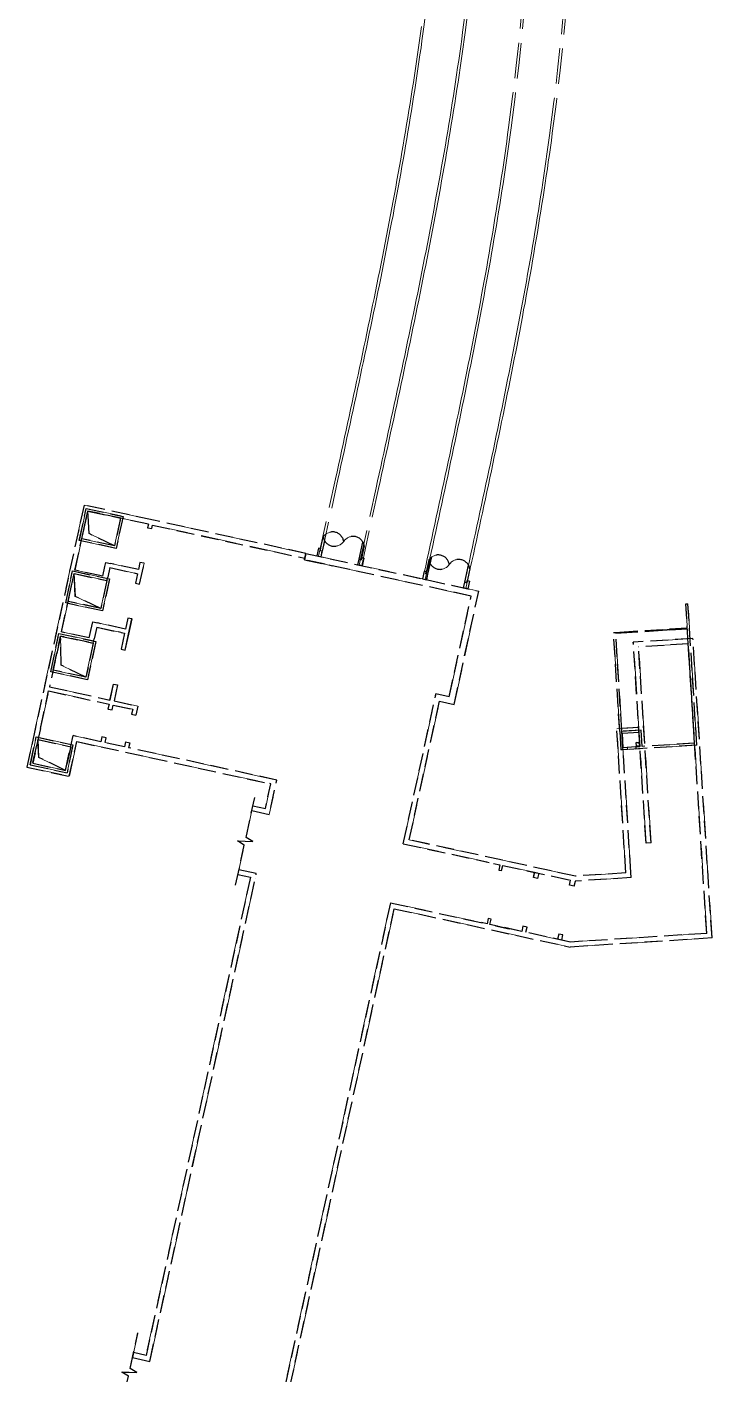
# Model space of a CAD drawing. Extents: x 0 to 531375, y 0 to 4335249.
# Drawn here: x 498344.4 to 498440.7, y 4330621.9 to 4330811.3 of the extents above; entities that cross this region are included whole.
import ezdxf

# ---------------------------------------------------------------- set-up
doc = ezdxf.new("R2010")
doc.units = 0
doc.linetypes.add('DASH', pattern=[0.35, 0.25, -0.1])
doc.layers.get('0').update_dxf_attribs({"lineweight": 15})
doc.layers.add('地铁', color=4, linetype='Continuous', lineweight=15)

# ---------------------------------------------------------------- blocks, each defined once
blk = doc.blocks.new('总图提取 2015 11 6')
at = {"layer": '地铁', "linetype": 'DASH', "lineweight": -3, "ltscale": 10}
for p, q in [((107393.23, 298323.79, 0), (107394.09, 298327.69, 0)), ((107393.35, 298324.27, 0), (107394.09, 298327.69, 0)), ((107394.09, 298327.69, 0), (107398.68, 298326.7, 0)), ((107394.26, 298324.52, 0), (107394.09, 298327.69, 0)), ((107398.68, 298326.7, 0), (107397.83, 298322.79, 0)), ((107397.83, 298322.79, 0), (107393.24, 298323.79, 0)), ((107393.35, 298324.27, 0), (107393.35, 298324.27, 0)), ((107397.83, 298322.79, 0), (107394.26, 298324.52, 0)), ((107424.53, 298320.85, 0), (107424.72, 298321.73, 0)), ((107447.98, 298315.73, 0), (107424.53, 298320.85, 0)), ((107424.72, 298321.73, 0), (107449.05, 298316.42, 0)), ((107391.31, 298314.99, 0), (107392.17, 298318.9, 0)), ((107392.17, 298318.9, 0), (107396.76, 298317.9, 0)), ((107392.32, 298315.68, 0), (107392.17, 298318.9, 0)), ((107396.76, 298317.91, 0), (107395.92, 298314, 0)), ((107395.92, 298314, 0), (107392.32, 298315.68, 0)), ((107444.89, 298301.56, 0), (107447.98, 298315.73, 0)), ((107445.57, 298300.49, 0), (107449.05, 298316.42, 0)), ((107395.92, 298314, 0), (107391.32, 298314.99, 0)), ((107478.16, 298314.62, 0), (107478.46, 298314.64, 0)), ((107479.4, 298295.06, 0), (107478.16, 298314.62, 0)), ((107479.72, 298294.77, 0), (107478.46, 298314.64, 0)), ((107389.2, 298305.32, 0), (107390.25, 298310.11, 0)), ((107390.25, 298310.11, 0), (107394.84, 298309.12, 0)), ((107390.33, 298306.04, 0), (107390.25, 298310.11, 0)), ((107478.37, 298311.22, 0), (107468.29, 298310.58, 0)), ((107478.37, 298311.16, 0), (107468.3, 298310.52, 0)), ((107478.38, 298311.1, 0), (107468.3, 298310.46, 0)), ((107479.17, 298309.77, 0), (107470.78, 298309.24, 0)), ((107481.85, 298267.66, 0), (107479.16, 298309.77, 0)), ((107394.84, 298309.12, 0), (107393.81, 298304.33, 0)), ((107472.57, 298280.99, 0), (107470.78, 298309.24, 0)), ((107478.51, 298309.03, 0), (107471.52, 298308.58, 0)), ((107473.27, 298281.04, 0), (107471.52, 298308.58, 0)), ((107481.1, 298268.31, 0), (107478.5, 298309.13, 0)), ((107479.4, 298295.05, 0), (107478.5, 298309.13, 0)), ((107393.81, 298304.33, 0), (107390.33, 298306.04, 0)), ((107393.81, 298304.33, 0), (107389.2, 298305.32, 0)), ((107438.44, 298280.92, 0), (107443.03, 298301.97, 0)), ((107444.89, 298301.56, 0), (107443.03, 298301.97, 0)), ((107439.27, 298281.45, 0), (107443.52, 298300.94, 0)), ((107443.52, 298300.94, 0), (107445.57, 298300.49, 0)), ((107469.73, 298276.81, 0), (107468.45, 298297.07, 0)), ((107470.43, 298276.85, 0), (107469.15, 298297.11, 0)), ((107469.32, 298294.42, 0), (107469.19, 298296.41, 0)), ((107471.68, 298295.06, 0), (107471.59, 298296.56, 0)), ((107471.68, 298295.06, 0), (107471.59, 298296.56, 0)), ((107472.01, 298294.59, 0), (107471.87, 298296.88, 0)), ((107386.37, 298292.33, 0), (107387.07, 298295.55, 0)), ((107387.07, 298295.55, 0), (107391.67, 298294.56, 0)), ((107387.21, 298293.02, 0), (107387.07, 298295.55, 0)), ((107391.67, 298294.56, 0), (107390.94, 298291.23, 0)), ((107479.72, 298294.77, 0), (107469.03, 298294.1, 0)), ((107471.71, 298294.57, 0), (107469.32, 298294.42, 0)), ((107471.71, 298294.67, 0), (107471.11, 298294.63, 0)), ((107471.11, 298294.53, 0), (107471.71, 298294.57, 0)), ((107471.57, 298295.07, 0), (107471.18, 298295.13, 0)), ((107471.57, 298295.07, 0), (107471.71, 298294.67, 0)), ((107471.71, 298294.57, 0), (107471.68, 298295.06, 0)), ((107471.71, 298294.57, 0), (107471.68, 298295.06, 0)), ((107479.4, 298295.06, 0), (107472.01, 298294.59, 0)), ((107390.94, 298291.23, 0), (107387.21, 298293.02, 0)), ((107386.35, 298292.23, 0), (107390.94, 298291.23, 0)), ((107419.8, 298289.33, 0), (107419.67, 298289.36, 0)), ((107462.63, 298276.36, 0), (107439.27, 298281.45)), ((107473.27, 298281.04, 0), (107472.57, 298280.99, 0)), ((107438.44, 298280.92, 0), (107450.52, 298278.28, -0.26)), ((107417.77, 298276.73, 0), (107415.33, 298277.26, 0)), ((107451.14, 298278.14, 0), (107452.02, 298277.95, 0)), ((107452.02, 298277.95, 0), (107451.86, 298277.22, 0)), ((107451.86, 298277.22, 0), (107452.25, 298277.13, 0)), ((107452.25, 298277.13, 0), (107452.41, 298277.87, 0)), ((107452.41, 298277.87, 0), (107461.94, 298275.79, 0)), ((107416.94, 298276.19, 0), (107402.27, 298208.97, 0)), ((107402.8, 298208.14, 0), (107417.77, 298276.73, 0)), ((107415.16, 298276.5, 0), (107415.17, 298276.55, 0)), ((107415.18, 298276.58, 0), (107416.94, 298276.19, 0)), ((107417.6, 298275.97, 0), (107417.6, 298275.97, 0)), ((107456.74, 298276.16, 0), (107456.9, 298276.89, 0)), ((107457.33, 298276.03, 0), (107456.74, 298276.16, 0)), ((107457.49, 298276.76, 0), (107457.33, 298276.03, 0)), ((107461.79, 298275.1, 0), (107461.94, 298275.79, 0)), ((107462.48, 298274.95, 0), (107462.63, 298275.65, 0)), ((107470.48, 298276.15, 0), (107462.58, 298275.65, 0)), ((107469.73, 298276.81, 0), (107462.63, 298276.36, 0)), ((107462.63, 298275.64, -0.01), (107462.63, 298275.64, 0.18)), ((107470.48, 298276.15, 0), (107470.43, 298276.85, 0)), ((107470.43, 298276.85, 0), (107470.43, 298276.85, 0)), ((107436.63, 298272.61, 0), (107421.66, 298204.02, 0)), ((107422.49, 298204.56, 0), (107437.16, 298271.78, 0)), ((107436.63, 298272.61, 0), (107449.34, 298269.84, -0.27)), ((107437.16, 298271.78, 0), (107461.88, 298266.39, -0.06)), ((107449.34, 298269.84, -0.27), (107449.52, 298269.8, -0.27)), ((107450.22, 298269.65, -0.27), (107449.43, 298269.82, -0.27)), ((107450.38, 298270.38, -0.27), (107450.22, 298269.65, -0.27)), ((107450.77, 298270.3, -0.27), (107450.38, 298270.38, -0.27)), ((107450.61, 298269.56, -0.27), (107450.77, 298270.3, -0.27)), ((107455.09, 298268.59, -0.27), (107450.61, 298269.56, -0.27)), ((107451.39, 298269.39, -0.27), (107453.34, 298268.97, -0.27)), ((107455.25, 298269.32, -0.27), (107455.09, 298268.59, -0.27)), ((107455.84, 298269.19, -0.27), (107455.25, 298269.32, -0.27)), ((107455.68, 298268.46, -0.27), (107455.84, 298269.19, -0.27)), ((107461.94, 298267.09, -0.07), (107455.68, 298268.46, -0.27)), ((107460.3, 298268.22, -0.27), (107460.14, 298267.48, -0.27)), ((107460.89, 298268.09, -0.27), (107460.3, 298268.22, -0.27)), ((107460.73, 298267.36, -0.27), (107460.89, 298268.09, -0.27)), ((107481.1, 298268.31, 0), (107461.93, 298267.09, 0)), ((107481.85, 298267.66, 0), (107461.88, 298266.39, -0.06)), ((107400.51, 298209.36, 0), (107400.36, 298208.67, 0)), ((107402.27, 298208.97, 0), (107400.51, 298209.36, 0)), ((107400.36, 298208.67, 0), (107402.8, 298208.14, 0))]:
    blk.add_line(p, q, dxfattribs=at)
at = {"layer": '地铁', "linetype": 'DASH', "lineweight": -3, "ltscale": 10, "elevation": 0}
for points in [[(107393.55, 298328.53), (107386.58, 298296.58)], [(107403.32, 298326.4), (107393.55, 298328.53)], [(107396.18, 298318.54), (107392.27, 298319.39), (107394.09, 298327.69)], [(107392.88, 298323.56), (107393.86, 298328.05)], [(107393.86, 298328.05), (107399.04, 298326.93)], [(107402.59, 298325.84), (107394.09, 298327.69)], [(107399.04, 298326.93), (107398.06, 298322.44)], [(107402.59, 298325.84), (107402.48, 298325.35), (107403.07, 298325.22), (107403.17, 298325.71), (107424.57, 298321.04)], [(107424.72, 298321.73), (107403.32, 298326.4)], [(107398.06, 298322.44), (107392.88, 298323.56)], [(107427.37, 298323.52), (107427.04, 298322.04), (107426.75, 298322.1), (107427.17, 298324.06)], [(107432.94, 298322.8), (107432.51, 298320.85), (107432.22, 298320.91), (107432.75, 298323.33)], [(107424.72, 298321.73), (107424.53, 298320.85)], [(107424.53, 298320.85), (107428.42, 298320)], [(107424.72, 298321.73), (107428.61, 298320.88)], [(107442.03, 298320.82), (107441.6, 298318.86), (107441.89, 298318.8), (107442.42, 298321.22)], [(107394.29, 298309.85), (107390.38, 298310.69), (107392.17, 298318.9), (107396.07, 298318.05)], [(107390.97, 298314.76), (107391.94, 298319.26)], [(107391.94, 298319.26), (107397.12, 298318.14)], [(107396.18, 298318.54), (107396.47, 298319.88)], [(107396.47, 298319.88), (107396.6, 298320.47), (107397.29, 298320.32)], [(107397.16, 298319.73), (107396.87, 298318.39)], [(107397.16, 298319.73), (107401.07, 298318.88), (107400.77, 298317.54), (107401.36, 298317.41), (107402, 298320.34), (107401.41, 298320.47), (107401.19, 298319.47), (107397.29, 298320.32)], [(107447.79, 298319.56), (107447.36, 298317.61), (107447.07, 298317.67), (107447.6, 298320.09)], [(107396.07, 298318.05), (107396.76, 298317.9), (107396.87, 298318.39)], [(107397.12, 298318.14), (107396.15, 298313.64)], [(107396.15, 298313.64), (107390.97, 298314.76)], [(107394.29, 298309.85), (107394.65, 298311.51)], [(107394.65, 298311.51), (107394.78, 298312.1), (107395.46, 298311.95)], [(107395.33, 298311.36), (107394.97, 298309.7)], [(107395.33, 298311.36), (107399.24, 298310.5), (107398.75, 298308.25), (107399.33, 298308.12), (107399.82, 298310.37)], [(107399.82, 298310.37), (107400.29, 298312.52), (107399.71, 298312.65), (107399.37, 298311.09), (107395.46, 298311.95)], [(107394.16, 298309.26), (107390.25, 298310.11), (107388.69, 298302.98), (107397.19, 298301.12), (107397.68, 298303.37), (107398.27, 298303.24), (107397.78, 298300.99), (107401.1, 298300.27), (107400.82, 298299)], [(107388.86, 298305.09), (107390.02, 298310.47)], [(107390.02, 298310.47), (107395.2, 298309.36)], [(107394.16, 298309.26), (107394.84, 298309.12), (107394.97, 298309.7)], [(107398.73, 298310.61), (107398.36, 298310.69)], [(107469.17, 298296.71), (107468.29, 298310.58), (107467.99, 298310.57)], [(107468.87, 298296.69), (107467.99, 298310.57)], [(107395.2, 298309.34), (107394.04, 298303.97)], [(107394.04, 298303.97), (107388.86, 298305.09)], [(107387.41, 298297.11), (107388.56, 298302.39), (107397.06, 298300.53), (107396.91, 298299.85), (107397.5, 298299.72), (107397.65, 298300.41), (107400.39, 298299.81)], [(107400.39, 298299.81), (107400.24, 298299.13)], [(107400.24, 298299.13), (107400.82, 298299)], [(107386.73, 298297.26), (107385.51, 298291.69), (107391.47, 298290.39), (107392.54, 298295.28)], [(107387.41, 298297.11), (107386.35, 298292.23), (107390.94, 298291.23), (107392.01, 298296.11)], [(107471.54, 298297.26), (107468.45, 298297.07)], [(107468.87, 298296.69), (107469.03, 298294.1)], [(107471.87, 298296.88), (107469.17, 298296.71)], [(107471.59, 298296.56), (107469.19, 298296.41)], [(107471.71, 298294.57), (107471.59, 298296.56), (107469.19, 298296.41), (107469.32, 298294.42)], [(107385.99, 298292), (107386.81, 298295.92)], [(107386.81, 298295.92), (107391.99, 298294.8)], [(107391.99, 298294.8), (107391.17, 298290.88)], [(107399.23, 298294.53), (107396.5, 298295.13), (107396.65, 298295.81), (107396.06, 298295.94), (107395.91, 298295.26), (107392.01, 298296.11)], [(107392.54, 298295.28), (107419.67, 298289.36)], [(107399.38, 298295.22), (107399.23, 298294.53)], [(107399.38, 298295.22), (107399.97, 298295.09)], [(107399.97, 298295.09), (107399.82, 298294.41)], [(107420.64, 298289.87), (107399.82, 298294.41)], [(107469.92, 298294.45), (107469.32, 298294.42)], [(107469.92, 298294.45), (107469.94, 298294.15)], [(107471.71, 298294.57), (107471.11, 298294.53)], [(107471.11, 298294.53), (107471.13, 298294.23)], [(107471.73, 298294.27), (107471.13, 298294.23)], [(107469.94, 298294.15), (107469.34, 298294.12)], [(107385.99, 298292), (107391.17, 298290.88)], [(107414.85, 298275.08), (107416.08, 298280.7), (107415.13, 298281.3), (107417.26, 298281.22), (107416.32, 298281.8), (107417.54, 298287.42)], [(107398.69, 298201.03), (107399.79, 298206.05), (107398.84, 298206.64), (107400.97, 298206.56), (107400.03, 298207.14), (107401.12, 298212.16)]]:
    blk.add_lwpolyline(points, dxfattribs=at)
for points in [[(107427.17, 298324.06, -0.677966), (107430.06, 298323.43, -1)], [(107427.17, 298324.06, -0.677966), (107430.06, 298323.43, -1)], [(107427.17, 298324.06, 0.677966), (107430.06, 298323.43, -0.677966), (107432.94, 298322.8, 0.677966)], [(107444.91, 298320.19, -0.677966), (107444.91, 298320.19, 0.677966), (107442.03, 298320.82, -0.677966)], [(107442.03, 298320.82, 0.677966), (107444.91, 298320.19, -0.677966), (107447.79, 298319.56, 0.677966)]]:
    blk.add_lwpolyline(points, format="xyb", dxfattribs=at)
at = {"layer": '地铁', "linetype": 'DASH', "lineweight": -3, "ltscale": 10}
for points, elevation in [([(107426.87, 298321.26), (107427.04, 298322.04), (107426.75, 298322.1), (107426.81, 298322.4), (107426.51, 298322.46), (107426.28, 298321.39)], 0), ([(107432.05, 298320.13), (107432.22, 298320.91), (107432.51, 298320.85), (107432.58, 298321.14), (107432.88, 298321.07), (107432.65, 298320)], 0), ([(107441.72, 298318.02), (107441.89, 298318.8), (107441.6, 298318.86), (107441.66, 298319.16), (107441.36, 298319.22), (107441.13, 298318.15)], 0), ([(107446.9, 298316.89), (107447.07, 298317.67), (107447.36, 298317.61), (107447.43, 298317.9), (107447.73, 298317.83), (107447.5, 298316.76)], 0), ([(107471.21, 298294.64), (107471.18, 298295.13), (107471.67, 298295.17), (107471.71, 298294.67)], 0.01), ([(107392.43, 298292.84), (107392.43, 298292.84)], 0)]:
    blk.add_lwpolyline(points, close=True, dxfattribs=dict(at, elevation=elevation))
at = {"layer": '地铁', "linetype": 'DASH', "lineweight": -3, "ltscale": 10, "elevation": 0, "flags": 128}
for points in [[(107417.14, 298285.57), (107419.58, 298285.03), (107420.64, 298289.87)], [(107417.29, 298286.25), (107419.05, 298285.87), (107419.8, 298289.33)], [(107462.48, 298274.95), (107461.79, 298275.1)]]:
    blk.add_lwpolyline(points, dxfattribs=at)
blk = doc.blocks.new('A$C1FB5052D')
blk.add_blockref('总图提取 2015 11 6', (-107044.53, -294821.73))
blk = doc.blocks.new('天津2000地铁')
at = {"layer": '地铁', "linetype": 'DASH', "ltscale": 20}
for p, q in [((396.32, 3573.08), (396.46, 3574.07)), ((396.67, 3573.04), (396.8, 3574.02)), ((396.05, 3571.12), (396.19, 3572.1)), ((396.19, 3572.1), (396.32, 3573.08)), ((396.53, 3572.05), (396.67, 3573.04)), ((401.98, 3571.29), (402.12, 3572.29)), ((402.12, 3572.29), (402.25, 3573.29)), ((402.33, 3571.24), (402.47, 3572.24)), ((402.47, 3572.24), (402.6, 3573.24)), ((395.91, 3570.13), (396.05, 3571.12)), ((396.25, 3570.08), (396.4, 3571.07)), ((396.4, 3571.07), (396.53, 3572.05)), ((401.7, 3569.3), (401.84, 3570.3)), ((401.84, 3570.3), (401.98, 3571.29)), ((402.04, 3569.25), (402.19, 3570.25)), ((402.19, 3570.25), (402.33, 3571.24)), ((395.62, 3568.17), (395.77, 3569.15)), ((395.77, 3569.15), (395.91, 3570.13)), ((395.97, 3568.12), (396.11, 3569.1)), ((396.11, 3569.1), (396.25, 3570.08)), ((401.41, 3567.31), (401.55, 3568.3)), ((401.55, 3568.3), (401.7, 3569.3)), ((401.9, 3568.25), (402.04, 3569.25)), ((395.32, 3566.21), (395.47, 3567.19)), ((395.47, 3567.19), (395.62, 3568.17)), ((395.67, 3566.15), (395.82, 3567.14)), ((395.82, 3567.14), (395.97, 3568.12)), ((401.26, 3566.31), (401.41, 3567.31)), ((401.6, 3566.26), (401.75, 3567.26)), ((401.75, 3567.26), (401.9, 3568.25)), ((395.02, 3564.24), (395.17, 3565.22)), ((395.17, 3565.22), (395.32, 3566.21)), ((395.36, 3564.19), (395.52, 3565.17)), ((395.52, 3565.17), (395.67, 3566.15)), ((400.95, 3564.32), (401.11, 3565.32)), ((401.11, 3565.32), (401.26, 3566.31)), ((401.3, 3564.27), (401.45, 3565.27)), ((401.45, 3565.27), (401.6, 3566.26)), ((394.7, 3562.28), (394.86, 3563.26)), ((394.86, 3563.26), (395.02, 3564.24)), ((395.05, 3562.23), (395.21, 3563.21)), ((395.21, 3563.21), (395.36, 3564.19)), ((400.64, 3562.34), (400.8, 3563.33)), ((400.8, 3563.33), (400.95, 3564.32)), ((400.98, 3562.28), (401.14, 3563.28)), ((401.14, 3563.28), (401.3, 3564.27)), ((394.38, 3560.32), (394.54, 3561.3)), ((394.54, 3561.3), (394.7, 3562.28)), ((394.73, 3560.26), (394.89, 3561.24)), ((394.89, 3561.24), (395.05, 3562.23)), ((400.32, 3560.35), (400.48, 3561.34)), ((400.48, 3561.34), (400.64, 3562.34)), ((400.66, 3560.3), (400.82, 3561.29)), ((400.82, 3561.29), (400.98, 3562.28)), ((394.05, 3558.36), (394.22, 3559.34)), ((394.22, 3559.34), (394.38, 3560.32)), ((394.4, 3558.3), (394.56, 3559.28)), ((394.56, 3559.28), (394.73, 3560.26)), ((399.99, 3558.37), (400.15, 3559.36)), ((400.15, 3559.36), (400.32, 3560.35)), ((400.33, 3558.31), (400.5, 3559.3)), ((400.5, 3559.3), (400.66, 3560.3)), ((408.45, 3557.92), (408.58, 3558.91)), ((408.58, 3558.91), (408.72, 3559.89)), ((408.79, 3557.88), (408.93, 3558.86)), ((408.93, 3558.86), (409.06, 3559.84)), ((414.38, 3558.11), (414.51, 3559.11)), ((414.73, 3558.07), (414.86, 3559.06)), ((393.71, 3556.4), (393.88, 3557.38)), ((393.88, 3557.38), (394.05, 3558.36)), ((394.06, 3556.34), (394.23, 3557.32)), ((394.23, 3557.32), (394.4, 3558.3)), ((399.65, 3556.39), (399.82, 3557.38)), ((399.82, 3557.38), (399.99, 3558.37)), ((399.99, 3556.33), (400.16, 3557.32)), ((400.16, 3557.32), (400.33, 3558.31)), ((408.17, 3555.96), (408.31, 3556.94)), ((408.31, 3556.94), (408.45, 3557.92)), ((408.66, 3556.89), (408.79, 3557.88)), ((414.1, 3556.12), (414.24, 3557.12)), ((414.24, 3557.12), (414.38, 3558.11)), ((414.45, 3556.07), (414.59, 3557.07)), ((414.59, 3557.07), (414.73, 3558.07)), ((393.37, 3554.44), (393.54, 3555.42)), ((393.54, 3555.42), (393.71, 3556.4)), ((393.71, 3554.38), (393.89, 3555.36)), ((393.89, 3555.36), (394.06, 3556.34)), ((399.3, 3554.41), (399.48, 3555.4)), ((399.48, 3555.4), (399.65, 3556.39)), ((399.65, 3554.35), (399.82, 3555.34)), ((399.82, 3555.34), (399.99, 3556.33)), ((408.03, 3554.98), (408.17, 3555.96)), ((408.37, 3554.92), (408.51, 3555.91)), ((408.51, 3555.91), (408.66, 3556.89)), ((413.81, 3554.13), (413.96, 3555.12)), ((413.96, 3555.12), (414.1, 3556.12)), ((414.16, 3554.08), (414.3, 3555.07)), ((414.3, 3555.07), (414.45, 3556.07)), ((393.02, 3552.48), (393.19, 3553.46)), ((393.19, 3553.46), (393.37, 3554.44)), ((393.36, 3552.42), (393.54, 3553.4)), ((393.54, 3553.4), (393.71, 3554.38)), ((398.95, 3552.43), (399.13, 3553.42)), ((399.13, 3553.42), (399.3, 3554.41)), ((399.3, 3552.37), (399.47, 3553.36)), ((399.47, 3553.36), (399.65, 3554.35)), ((407.73, 3553.01), (407.88, 3553.99)), ((407.88, 3553.99), (408.03, 3554.98)), ((408.08, 3552.96), (408.23, 3553.94)), ((408.23, 3553.94), (408.37, 3554.92)), ((413.67, 3553.13), (413.81, 3554.13)), ((414.01, 3553.08), (414.16, 3554.08)), ((392.66, 3550.52), (392.84, 3551.5)), ((392.84, 3551.5), (393.02, 3552.48)), ((393, 3550.46), (393.18, 3551.44)), ((393.18, 3551.44), (393.36, 3552.42)), ((398.59, 3550.45), (398.77, 3551.44)), ((398.77, 3551.44), (398.95, 3552.43)), ((398.94, 3550.39), (399.12, 3551.38)), ((399.12, 3551.38), (399.3, 3552.37)), ((407.43, 3551.05), (407.58, 3552.03)), ((407.58, 3552.03), (407.73, 3553.01)), ((407.78, 3550.99), (407.93, 3551.98)), ((407.93, 3551.98), (408.08, 3552.96)), ((413.37, 3551.14), (413.52, 3552.14)), ((413.52, 3552.14), (413.67, 3553.13)), ((413.71, 3551.09), (413.86, 3552.08)), ((413.86, 3552.08), (414.01, 3553.08)), ((392.3, 3548.57), (392.48, 3549.55)), ((392.48, 3549.55), (392.66, 3550.52)), ((392.64, 3548.5), (392.82, 3549.48)), ((392.82, 3549.48), (393, 3550.46)), ((398.23, 3548.48), (398.41, 3549.46)), ((398.41, 3549.46), (398.59, 3550.45)), ((398.57, 3548.41), (398.76, 3549.4)), ((398.76, 3549.4), (398.94, 3550.39)), ((407.12, 3549.09), (407.28, 3550.07)), ((407.28, 3550.07), (407.43, 3551.05)), ((407.47, 3549.03), (407.62, 3550.01)), ((407.62, 3550.01), (407.78, 3550.99)), ((413.06, 3549.15), (413.21, 3550.15)), ((413.21, 3550.15), (413.37, 3551.14)), ((413.4, 3549.1), (413.56, 3550.09)), ((413.56, 3550.09), (413.71, 3551.09)), ((391.93, 3546.61), (392.11, 3547.59)), ((392.11, 3547.59), (392.3, 3548.57)), ((392.27, 3546.55), (392.46, 3547.52)), ((392.46, 3547.52), (392.64, 3548.5)), ((397.86, 3546.5), (398.05, 3547.49)), ((398.05, 3547.49), (398.23, 3548.48)), ((398.39, 3547.42), (398.57, 3548.41)), ((406.8, 3547.12), (406.96, 3548.1)), ((406.96, 3548.1), (407.12, 3549.09)), ((407.15, 3547.07), (407.31, 3548.05)), ((407.31, 3548.05), (407.47, 3549.03)), ((412.74, 3547.17), (412.9, 3548.16)), ((412.9, 3548.16), (413.06, 3549.15)), ((413.08, 3547.11), (413.24, 3548.11)), ((413.24, 3548.11), (413.4, 3549.1)), ((391.55, 3544.66), (391.74, 3545.63)), ((391.74, 3545.63), (391.93, 3546.61)), ((392.08, 3545.57), (392.27, 3546.55)), ((397.67, 3545.52), (397.86, 3546.5)), ((398.02, 3545.45), (398.2, 3546.44)), ((398.2, 3546.44), (398.39, 3547.42)), ((406.48, 3545.16), (406.64, 3546.14)), ((406.64, 3546.14), (406.8, 3547.12)), ((406.82, 3545.1), (406.99, 3546.09)), ((406.99, 3546.09), (407.15, 3547.07)), ((412.41, 3545.18), (412.58, 3546.18)), ((412.58, 3546.18), (412.74, 3547.17)), ((412.76, 3545.13), (412.92, 3546.12)), ((412.92, 3546.12), (413.08, 3547.11)), ((391.36, 3543.68), (391.55, 3544.66)), ((391.7, 3543.61), (391.89, 3544.59)), ((391.89, 3544.59), (392.08, 3545.57)), ((397.29, 3543.54), (397.48, 3544.53)), ((397.48, 3544.53), (397.67, 3545.52)), ((397.64, 3543.48), (397.83, 3544.46)), ((397.83, 3544.46), (398.02, 3545.45)), ((406.14, 3543.2), (406.31, 3544.18)), ((406.31, 3544.18), (406.48, 3545.16)), ((406.49, 3543.14), (406.66, 3544.12)), ((406.66, 3544.12), (406.82, 3545.1)), ((412.08, 3543.2), (412.25, 3544.19)), ((412.25, 3544.19), (412.41, 3545.18)), ((412.42, 3543.14), (412.59, 3544.13)), ((412.59, 3544.13), (412.76, 3545.13)), ((390.98, 3541.72), (391.17, 3542.7)), ((391.17, 3542.7), (391.36, 3543.68)), ((391.32, 3541.66), (391.51, 3542.63)), ((391.51, 3542.63), (391.7, 3543.61)), ((396.91, 3541.57), (397.1, 3542.56)), ((397.1, 3542.56), (397.29, 3543.54)), ((397.25, 3541.51), (397.45, 3542.49)), ((397.45, 3542.49), (397.64, 3543.48)), ((405.8, 3541.24), (405.97, 3542.22)), ((405.97, 3542.22), (406.14, 3543.2)), ((406.15, 3541.18), (406.32, 3542.16)), ((406.32, 3542.16), (406.49, 3543.14)), ((411.74, 3541.22), (411.91, 3542.21)), ((411.91, 3542.21), (412.08, 3543.2)), ((412.08, 3541.16), (412.25, 3542.15)), ((412.25, 3542.15), (412.42, 3543.14)), ((390.59, 3539.77), (390.78, 3540.75)), ((390.78, 3540.75), (390.98, 3541.72)), ((390.93, 3539.7), (391.13, 3540.68)), ((391.13, 3540.68), (391.32, 3541.66)), ((396.52, 3539.61), (396.72, 3540.59)), ((396.72, 3540.59), (396.91, 3541.57)), ((396.86, 3539.54), (397.06, 3540.52)), ((397.06, 3540.52), (397.25, 3541.51)), ((405.45, 3539.28), (405.63, 3540.26)), ((405.63, 3540.26), (405.8, 3541.24)), ((405.8, 3539.22), (405.97, 3540.2)), ((405.97, 3540.2), (406.15, 3541.18)), ((411.39, 3539.24), (411.56, 3540.23)), ((411.56, 3540.23), (411.74, 3541.22)), ((411.73, 3539.18), (411.91, 3540.17)), ((411.91, 3540.17), (412.08, 3541.16)), ((390.19, 3537.82), (390.39, 3538.79)), ((390.39, 3538.79), (390.59, 3539.77)), ((390.54, 3537.75), (390.73, 3538.72)), ((390.73, 3538.72), (390.93, 3539.7)), ((396.13, 3537.64), (396.32, 3538.62)), ((396.32, 3538.62), (396.52, 3539.61)), ((396.47, 3537.57), (396.67, 3538.55)), ((396.67, 3538.55), (396.86, 3539.54)), ((405.1, 3537.33), (405.28, 3538.31)), ((405.28, 3538.31), (405.45, 3539.28)), ((405.44, 3537.26), (405.62, 3538.24)), ((405.62, 3538.24), (405.8, 3539.22)), ((411.03, 3537.26), (411.21, 3538.25)), ((411.21, 3538.25), (411.39, 3539.24)), ((411.38, 3537.2), (411.56, 3538.19)), ((411.56, 3538.19), (411.73, 3539.18)), ((389.8, 3535.86), (390, 3536.84)), ((390, 3536.84), (390.19, 3537.82)), ((390.14, 3535.79), (390.34, 3536.77)), ((390.34, 3536.77), (390.54, 3537.75)), ((395.73, 3535.67), (395.93, 3536.65)), ((395.93, 3536.65), (396.13, 3537.64)), ((396.07, 3535.6), (396.27, 3536.59)), ((396.27, 3536.59), (396.47, 3537.57)), ((404.74, 3535.37), (404.92, 3536.35)), ((404.92, 3536.35), (405.1, 3537.33)), ((405.08, 3535.31), (405.26, 3536.28)), ((405.26, 3536.28), (405.44, 3537.26)), ((410.67, 3535.29), (410.85, 3536.27)), ((410.85, 3536.27), (411.03, 3537.26)), ((411.02, 3535.22), (411.2, 3536.21)), ((411.2, 3536.21), (411.38, 3537.2)), ((389.4, 3533.91), (389.6, 3534.89)), ((389.6, 3534.89), (389.8, 3535.86)), ((389.74, 3533.84), (389.94, 3534.82)), ((389.94, 3534.82), (390.14, 3535.79)), ((395.33, 3533.71), (395.53, 3534.69)), ((395.53, 3534.69), (395.73, 3535.67)), ((395.67, 3533.64), (395.87, 3534.62)), ((395.87, 3534.62), (396.07, 3535.6)), ((404.37, 3533.41), (404.56, 3534.39)), ((404.56, 3534.39), (404.74, 3535.37)), ((404.72, 3533.35), (404.9, 3534.33)), ((404.9, 3534.33), (405.08, 3535.31)), ((410.31, 3533.31), (410.49, 3534.3)), ((410.49, 3534.3), (410.67, 3535.29)), ((410.65, 3533.25), (410.83, 3534.23)), ((410.83, 3534.23), (411.02, 3535.22)), ((388.99, 3531.96), (389.19, 3532.93)), ((389.19, 3532.93), (389.4, 3533.91)), ((389.33, 3531.89), (389.54, 3532.86)), ((389.54, 3532.86), (389.74, 3533.84)), ((394.92, 3531.74), (395.12, 3532.72)), ((395.12, 3532.72), (395.33, 3533.71)), ((395.26, 3531.67), (395.47, 3532.65)), ((395.47, 3532.65), (395.67, 3533.64)), ((404, 3531.46), (404.19, 3532.43)), ((404.19, 3532.43), (404.37, 3533.41)), ((404.34, 3531.39), (404.53, 3532.37)), ((404.53, 3532.37), (404.72, 3533.35)), ((409.93, 3531.34), (410.12, 3532.33)), ((410.12, 3532.33), (410.31, 3533.31)), ((410.46, 3532.26), (410.65, 3533.25)), ((388.58, 3530), (388.79, 3530.98)), ((388.79, 3530.98), (388.99, 3531.96)), ((388.92, 3529.93), (389.13, 3530.91)), ((389.13, 3530.91), (389.33, 3531.89)), ((394.51, 3529.78), (394.72, 3530.76)), ((394.72, 3530.76), (394.92, 3531.74)), ((394.85, 3529.71), (395.06, 3530.69)), ((395.06, 3530.69), (395.26, 3531.67)), ((403.62, 3529.5), (403.81, 3530.48)), ((403.81, 3530.48), (404, 3531.46)), ((404.15, 3530.41), (404.34, 3531.39)), ((409.74, 3530.35), (409.93, 3531.34)), ((410.09, 3530.29), (410.28, 3531.27)), ((410.28, 3531.27), (410.46, 3532.26)), ((388.17, 3528.05), (388.38, 3529.03)), ((388.38, 3529.03), (388.58, 3530)), ((388.51, 3527.98), (388.72, 3528.96)), ((388.72, 3528.96), (388.92, 3529.93)), ((394.1, 3527.82), (394.31, 3528.8)), ((394.31, 3528.8), (394.51, 3529.78)), ((394.44, 3527.75), (394.65, 3528.73)), ((394.65, 3528.73), (394.85, 3529.71)), ((403.43, 3528.52), (403.62, 3529.5)), ((403.77, 3528.46), (403.96, 3529.43)), ((403.96, 3529.43), (404.15, 3530.41)), ((409.36, 3528.38), (409.55, 3529.37)), ((409.55, 3529.37), (409.74, 3530.35)), ((409.71, 3528.32), (409.9, 3529.3)), ((409.9, 3529.3), (410.09, 3530.29)), ((387.76, 3526.1), (387.96, 3527.08)), ((387.96, 3527.08), (388.17, 3528.05)), ((388.1, 3526.03), (388.31, 3527)), ((388.31, 3527), (388.51, 3527.98)), ((393.68, 3525.86), (393.89, 3526.84)), ((393.89, 3526.84), (394.1, 3527.82)), ((394.03, 3525.79), (394.23, 3526.77)), ((394.23, 3526.77), (394.44, 3527.75)), ((403.04, 3526.57), (403.24, 3527.55)), ((403.24, 3527.55), (403.43, 3528.52)), ((403.39, 3526.5), (403.58, 3527.48)), ((403.58, 3527.48), (403.77, 3528.46)), ((408.98, 3526.41), (409.17, 3527.4)), ((409.17, 3527.4), (409.36, 3528.38)), ((409.32, 3526.34), (409.51, 3527.33)), ((409.51, 3527.33), (409.71, 3528.32)), ((387.34, 3524.15), (387.55, 3525.12)), ((387.55, 3525.12), (387.76, 3526.1)), ((387.68, 3524.07), (387.89, 3525.05)), ((387.89, 3525.05), (388.1, 3526.03)), ((393.27, 3523.9), (393.48, 3524.88)), ((393.48, 3524.88), (393.68, 3525.86)), ((393.61, 3523.83), (393.82, 3524.81)), ((393.82, 3524.81), (394.03, 3525.79)), ((402.65, 3524.62), (402.85, 3525.59)), ((402.85, 3525.59), (403.04, 3526.57)), ((402.99, 3524.55), (403.19, 3525.52)), ((403.19, 3525.52), (403.39, 3526.5)), ((408.58, 3524.44), (408.78, 3525.43)), ((408.78, 3525.43), (408.98, 3526.41)), ((408.93, 3524.38), (409.12, 3525.36)), ((409.12, 3525.36), (409.32, 3526.34)), ((386.92, 3522.19), (387.13, 3523.17)), ((387.13, 3523.17), (387.34, 3524.15)), ((387.26, 3522.12), (387.47, 3523.1)), ((387.47, 3523.1), (387.68, 3524.07)), ((392.85, 3521.94), (393.06, 3522.92)), ((393.06, 3522.92), (393.27, 3523.9)), ((393.4, 3522.85), (393.61, 3523.83)), ((402.26, 3522.66), (402.45, 3523.64)), ((402.45, 3523.64), (402.65, 3524.62)), ((402.6, 3522.59), (402.8, 3523.57)), ((402.8, 3523.57), (402.99, 3524.55)), ((408.19, 3522.48), (408.39, 3523.46)), ((408.39, 3523.46), (408.58, 3524.44)), ((408.53, 3522.41), (408.73, 3523.39)), ((408.73, 3523.39), (408.93, 3524.38)), ((386.5, 3520.24), (386.71, 3521.22)), ((386.71, 3521.22), (386.92, 3522.19)), ((386.84, 3520.17), (387.05, 3521.14)), ((387.05, 3521.14), (387.26, 3522.12)), ((392.43, 3519.98), (392.64, 3520.96)), ((392.64, 3520.96), (392.85, 3521.94)), ((392.98, 3520.89), (393.19, 3521.87)), ((393.19, 3521.87), (393.4, 3522.85)), ((401.86, 3520.71), (402.06, 3521.69)), ((402.06, 3521.69), (402.26, 3522.66)), ((402.2, 3520.64), (402.4, 3521.62)), ((402.4, 3521.62), (402.6, 3522.59)), ((407.79, 3520.51), (407.99, 3521.5)), ((407.99, 3521.5), (408.19, 3522.48)), ((408.13, 3520.44), (408.33, 3521.43)), ((408.33, 3521.43), (408.53, 3522.41)), ((386.07, 3518.29), (386.29, 3519.27)), ((386.29, 3519.27), (386.5, 3520.24)), ((386.42, 3518.21), (386.63, 3519.19)), ((386.63, 3519.19), (386.84, 3520.17)), ((392.22, 3519), (392.43, 3519.98)), ((392.56, 3518.93), (392.77, 3519.91)), ((392.77, 3519.91), (392.98, 3520.89)), ((401.45, 3518.76), (401.66, 3519.73)), ((401.66, 3519.73), (401.86, 3520.71)), ((401.8, 3518.69), (402, 3519.66)), ((402, 3519.66), (402.2, 3520.64)), ((407.38, 3518.55), (407.59, 3519.53)), ((407.59, 3519.53), (407.79, 3520.51)), ((407.73, 3518.48), (407.93, 3519.46)), ((407.93, 3519.46), (408.13, 3520.44)), ((385.65, 3516.34), (385.86, 3517.31)), ((385.86, 3517.31), (386.07, 3518.29)), ((385.99, 3516.26), (386.2, 3517.24)), ((386.2, 3517.24), (386.42, 3518.21)), ((391.79, 3517.05), (392, 3518.03)), ((392, 3518.03), (392.22, 3519)), ((392.13, 3516.97), (392.35, 3517.95)), ((392.35, 3517.95), (392.56, 3518.93)), ((401.05, 3516.8), (401.25, 3517.78)), ((401.25, 3517.78), (401.45, 3518.76)), ((401.39, 3516.73), (401.59, 3517.71)), ((401.59, 3517.71), (401.8, 3518.69)), ((406.98, 3516.58), (407.18, 3517.57)), ((407.18, 3517.57), (407.38, 3518.55)), ((407.32, 3516.51), (407.52, 3517.49)), ((407.52, 3517.49), (407.73, 3518.48)), ((385.23, 3514.38), (385.44, 3515.36)), ((385.44, 3515.36), (385.65, 3516.34)), ((385.57, 3514.31), (385.78, 3515.29)), ((385.78, 3515.29), (385.99, 3516.26)), ((391.37, 3515.09), (391.58, 3516.07)), ((391.58, 3516.07), (391.79, 3517.05)), ((391.71, 3515.02), (391.92, 3516)), ((391.92, 3516), (392.13, 3516.97)), ((400.64, 3514.85), (400.84, 3515.83)), ((400.84, 3515.83), (401.05, 3516.8)), ((400.98, 3514.78), (401.18, 3515.76)), ((401.18, 3515.76), (401.39, 3516.73)), ((406.57, 3514.62), (406.77, 3515.6)), ((406.77, 3515.6), (406.98, 3516.58)), ((406.91, 3514.55), (407.11, 3515.53)), ((407.11, 3515.53), (407.32, 3516.51)), ((384.8, 3512.43), (385.01, 3513.41)), ((385.01, 3513.41), (385.23, 3514.38)), ((385.35, 3513.33), (385.57, 3514.31)), ((390.94, 3513.14), (391.15, 3514.11)), ((391.15, 3514.11), (391.37, 3515.09)), ((391.28, 3513.06), (391.5, 3514.04)), ((391.5, 3514.04), (391.71, 3515.02)), ((400.22, 3512.9), (400.43, 3513.87)), ((400.43, 3513.87), (400.64, 3514.85)), ((400.56, 3512.83), (400.77, 3513.8)), ((400.77, 3513.8), (400.98, 3514.78)), ((406.15, 3512.66), (406.36, 3513.64)), ((406.36, 3513.64), (406.57, 3514.62)), ((406.49, 3512.59), (406.7, 3513.57)), ((406.7, 3513.57), (406.91, 3514.55)), ((384.59, 3511.45), (384.8, 3512.43)), ((384.93, 3511.38), (385.14, 3512.35)), ((385.14, 3512.35), (385.35, 3513.33)), ((390.52, 3511.18), (390.73, 3512.16)), ((390.73, 3512.16), (390.94, 3513.14)), ((390.86, 3511.11), (391.07, 3512.09)), ((391.07, 3512.09), (391.28, 3513.06)), ((399.81, 3510.95), (400.01, 3511.92)), ((400.01, 3511.92), (400.22, 3512.9)), ((400.15, 3510.87), (400.36, 3511.85)), ((400.36, 3511.85), (400.56, 3512.83)), ((405.74, 3510.7), (405.94, 3511.68)), ((405.94, 3511.68), (406.15, 3512.66)), ((406.08, 3510.63), (406.29, 3511.61)), ((406.29, 3511.61), (406.49, 3512.59)), ((382, 3499.61), (384.37, 3510.48)), ((382.34, 3499.53), (384.72, 3510.4)), ((384.37, 3510.48), (384.59, 3511.45)), ((384.72, 3510.4), (384.93, 3511.38)), ((390.09, 3509.23), (390.3, 3510.21)), ((390.3, 3510.21), (390.52, 3511.18)), ((390.43, 3509.15), (390.64, 3510.13)), ((390.64, 3510.13), (390.86, 3511.11)), ((399.39, 3508.99), (399.6, 3509.97)), ((399.6, 3509.97), (399.81, 3510.95)), ((399.73, 3508.92), (399.94, 3509.9)), ((399.94, 3509.9), (400.15, 3510.87)), ((405.32, 3508.74), (405.53, 3509.72)), ((405.53, 3509.72), (405.74, 3510.7)), ((405.66, 3508.67), (405.87, 3509.65)), ((405.87, 3509.65), (406.08, 3510.63)), ((387.72, 3498.36), (390.09, 3509.23)), ((388.06, 3498.28), (390.43, 3509.15)), ((398.97, 3507.04), (399.18, 3508.02)), ((399.18, 3508.02), (399.39, 3508.99)), ((399.31, 3506.97), (399.52, 3507.94)), ((399.52, 3507.94), (399.73, 3508.92)), ((404.9, 3506.78), (405.11, 3507.76)), ((405.11, 3507.76), (405.32, 3508.74)), ((405.45, 3507.69), (405.66, 3508.67)), ((348.71, 3502.06, 0), (349.56, 3505.97, 0)), ((348.82, 3502.55, 0), (349.56, 3505.97, 0)), ((349.56, 3505.97, 0), (354.15, 3504.97, 0)), ((349.73, 3502.79, 0), (349.56, 3505.97, 0)), ((398.55, 3505.09), (398.76, 3506.06)), ((398.76, 3506.06), (398.97, 3507.04)), ((398.89, 3505.01), (399.1, 3505.99)), ((399.1, 3505.99), (399.31, 3506.97)), ((404.48, 3504.83), (404.69, 3505.81)), ((404.69, 3505.81), (404.9, 3506.78)), ((405.03, 3505.73), (405.24, 3506.71)), ((405.24, 3506.71), (405.45, 3507.69)), ((354.15, 3504.97, 0), (353.31, 3501.06, 0)), ((398.12, 3503.14), (398.33, 3504.11)), ((398.33, 3504.11), (398.55, 3505.09)), ((398.46, 3503.06), (398.68, 3504.04)), ((398.68, 3504.04), (398.89, 3505.01)), ((404.26, 3503.85), (404.48, 3504.83)), ((404.61, 3503.78), (404.82, 3504.75)), ((404.82, 3504.75), (405.03, 3505.73)), ((353.31, 3501.06, 0), (348.71, 3502.06, 0)), ((348.82, 3502.55, 0), (348.82, 3502.55, 0)), ((353.31, 3501.06, 0), (349.73, 3502.79, 0)), ((397.7, 3501.18), (397.91, 3502.16)), ((397.91, 3502.16), (398.12, 3503.14)), ((398.04, 3501.11), (398.25, 3502.08)), ((398.25, 3502.08), (398.46, 3503.06)), ((403.84, 3501.89), (404.05, 3502.87)), ((404.05, 3502.87), (404.26, 3503.85)), ((404.18, 3501.82), (404.39, 3502.8)), ((404.39, 3502.8), (404.61, 3503.78)), ((397.27, 3499.23), (397.49, 3500.21)), ((397.49, 3500.21), (397.7, 3501.18)), ((397.61, 3499.15), (397.83, 3500.13)), ((397.83, 3500.13), (398.04, 3501.11)), ((403.41, 3499.94), (403.63, 3500.92)), ((403.63, 3500.92), (403.84, 3501.89)), ((403.76, 3499.86), (403.97, 3500.84)), ((403.97, 3500.84), (404.18, 3501.82)), ((380, 3499.12, 0), (380.2, 3500, 0)), ((403.45, 3494, 0), (380, 3499.12, 0)), ((380.2, 3500, 0), (404.52, 3494.69, 0)), ((396.85, 3497.28), (397.06, 3498.25)), ((397.06, 3498.25), (397.27, 3499.23)), ((397.4, 3498.18), (397.61, 3499.15)), ((402.99, 3497.98), (403.2, 3498.96)), ((403.2, 3498.96), (403.41, 3499.94)), ((403.33, 3497.91), (403.54, 3498.89)), ((403.54, 3498.89), (403.76, 3499.86)), ((346.79, 3493.27, 0), (347.64, 3497.17, 0)), ((347.64, 3497.17, 0), (352.23, 3496.17, 0)), ((347.8, 3493.95, 0), (347.64, 3497.17, 0)), ((396.66, 3496.41), (396.85, 3497.28)), ((397, 3496.33), (397.19, 3497.2)), ((397.19, 3497.2), (397.4, 3498.18)), ((402.56, 3496.03), (402.78, 3497.01)), ((402.78, 3497.01), (402.99, 3497.98)), ((402.9, 3495.95), (403.12, 3496.93)), ((403.12, 3496.93), (403.33, 3497.91)), ((352.24, 3496.18, 0), (351.39, 3492.27, 0)), ((401.05, 3478.77, 0), (404.52, 3494.69, 0)), ((402.37, 3495.16), (402.56, 3496.03)), ((402.71, 3495.09), (402.9, 3495.95)), ((351.39, 3492.27, 0), (346.8, 3493.26, 0)), ((351.39, 3492.27, 0), (347.8, 3493.95, 0)), ((400.36, 3479.84, 0), (403.45, 3494.01, 0)), ((433.63, 3492.89, 0), (433.93, 3492.91, 0)), ((434.87, 3473.33, 0), (433.63, 3492.89, 0)), ((435.19, 3473.05, 0), (433.93, 3492.91, 0)), ((433.85, 3489.5, 0), (423.77, 3488.86, 0)), ((433.85, 3489.44, 0), (423.77, 3488.8, 0)), ((433.85, 3489.38, 0), (423.77, 3488.74, 0)), ((344.68, 3483.59, 0), (345.72, 3488.38, 0)), ((345.72, 3488.38, 0), (350.32, 3487.39, 0)), ((345.8, 3484.31, 0), (345.72, 3488.38, 0)), ((350.32, 3487.39, 0), (349.28, 3482.6, 0)), ((434.64, 3488.04, 0), (426.26, 3487.51, 0)), ((428.05, 3459.27, 0), (426.26, 3487.51, 0)), ((433.99, 3487.3, 0), (427, 3486.86, 0)), ((436.58, 3446.58, 0), (433.98, 3487.41, 0)), ((434.87, 3473.33, 0), (433.98, 3487.4, 0)), ((437.32, 3445.93, 0), (434.64, 3488.04, 0)), ((428.75, 3459.31, 0), (427, 3486.86, 0)), ((349.28, 3482.6, 0), (344.68, 3483.59, 0)), ((349.28, 3482.6, 0), (345.8, 3484.31, 0)), ((393.91, 3459.19, 0), (398.51, 3480.24, 0)), ((400.36, 3479.84, 0), (398.51, 3480.24, 0)), ((394.74, 3459.72, 0), (399, 3479.21, 0)), ((399, 3479.21, 0), (401.05, 3478.77, 0)), ((341.84, 3470.6, 0), (342.55, 3473.83, 0)), ((342.55, 3473.83, 0), (347.14, 3472.83, 0)), ((342.68, 3471.29, 0), (342.55, 3473.83, 0)), ((425.21, 3455.08, 0), (423.92, 3475.34, 0)), ((425.91, 3455.12, 0), (424.62, 3475.38, 0)), ((424.79, 3472.69, 0), (424.67, 3474.68, 0)), ((427.16, 3473.33, 0), (427.06, 3474.84, 0)), ((427.16, 3473.33, 0), (427.06, 3474.84, 0)), ((427.49, 3472.86, 0), (427.34, 3475.15, 0)), ((347.14, 3472.83, 0), (346.41, 3469.5, 0)), ((435.19, 3473.05, 0), (424.51, 3472.37, 0)), ((427.19, 3472.84, 0), (424.79, 3472.69, 0)), ((427.18, 3472.94, 0), (426.58, 3472.9, 0)), ((426.59, 3472.8, 0), (427.19, 3472.84, 0)), ((427.05, 3473.34, 0), (426.65, 3473.41, 0)), ((427.05, 3473.34, 0), (427.18, 3472.94, 0)), ((427.19, 3472.84, 0), (427.16, 3473.33, 0)), ((427.19, 3472.84, 0), (427.16, 3473.33, 0)), ((434.87, 3473.33, 0), (427.49, 3472.86, 0)), ((341.82, 3470.5, 0), (346.41, 3469.5, 0)), ((346.41, 3469.5, 0), (342.68, 3471.29, 0)), ((375.28, 3467.6, 0), (375.15, 3467.63, 0)), ((393.91, 3459.19, 0), (406, 3456.55, -0.26)), ((418.11, 3454.63, 0), (394.74, 3459.72)), ((428.75, 3459.31, 0), (428.05, 3459.27, 0)), ((358.28, 3386.41, 0), (373.24, 3455, 0)), ((370.64, 3454.78, 0), (370.65, 3454.82, 0)), ((370.65, 3454.85, 0), (372.41, 3454.47, 0)), ((373.24, 3455, 0), (370.8, 3455.53, 0)), ((406.61, 3456.42, 0), (407.49, 3456.23, 0)), ((407.49, 3456.23, 0), (407.33, 3455.49, 0)), ((407.33, 3455.49, 0), (407.72, 3455.41, 0)), ((407.72, 3455.41, 0), (407.88, 3456.14, 0)), ((407.88, 3456.14, 0), (417.42, 3454.06, 0)), ((412.22, 3454.43, 0), (412.38, 3455.16, 0)), ((412.96, 3455.03, 0), (412.8, 3454.3, 0)), ((425.21, 3455.08, 0), (418.11, 3454.63, 0)), ((425.95, 3454.43, 0), (425.91, 3455.12, 0)), ((425.91, 3455.12, 0), (425.91, 3455.12, 0)), ((372.41, 3454.47, 0), (357.74, 3387.24, 0)), ((373.08, 3454.24, 0), (373.08, 3454.24, 0)), ((412.8, 3454.3, 0), (412.22, 3454.43, 0)), ((417.27, 3453.38, 0), (417.42, 3454.06, 0)), ((417.95, 3453.23, 0), (418.1, 3453.93, 0)), ((425.95, 3454.43, 0), (418.05, 3453.93, 0)), ((418.1, 3453.91, -0.01), (418.1, 3453.91, 0.18)), ((392.1, 3450.89, 0), (377.13, 3382.3, 0)), ((392.1, 3450.89, 0), (404.81, 3448.11, -0.27)), ((377.97, 3382.83, 0), (392.63, 3450.05, 0)), ((392.63, 3450.05, 0), (417.36, 3444.66, -0.06)), ((404.81, 3448.11, -0.27), (404.99, 3448.07, -0.27)), ((405.69, 3447.92, -0.27), (404.91, 3448.09, -0.27)), ((405.85, 3448.65, -0.27), (405.69, 3447.92, -0.27)), ((406.24, 3448.57, -0.27), (405.85, 3448.65, -0.27)), ((406.08, 3447.84, -0.27), (406.24, 3448.57, -0.27)), ((410.57, 3446.86, -0.27), (406.08, 3447.84, -0.27)), ((406.87, 3447.67, -0.27), (408.82, 3447.24, -0.27)), ((410.73, 3447.59, -0.27), (410.57, 3446.86, -0.27)), ((411.31, 3447.47, -0.27), (410.73, 3447.59, -0.27)), ((411.15, 3446.73, -0.27), (411.31, 3447.47, -0.27)), ((417.41, 3445.36, -0.07), (411.15, 3446.73, -0.27)), ((415.78, 3446.49, -0.27), (415.62, 3445.76, -0.27)), ((416.36, 3446.36, -0.27), (415.78, 3446.49, -0.27)), ((416.2, 3445.63, -0.27), (416.36, 3446.36, -0.27)), ((437.32, 3445.93, 0), (417.36, 3444.66, -0.06)), ((436.58, 3446.58, 0), (417.41, 3445.37, 0)), ((355.98, 3387.63, 0), (355.83, 3386.94, 0)), ((355.83, 3386.94, 0), (358.28, 3386.41, 0)), ((357.74, 3387.24, 0), (355.98, 3387.63, 0))]:
    blk.add_line(p, q, dxfattribs=at)
at = {"layer": '地铁', "linetype": 'DASH', "ltscale": 20, "elevation": 0}
for points in [[(349.03, 3506.8), (342.05, 3474.85)], [(351.66, 3496.81), (347.75, 3497.66), (349.56, 3505.97)], [(348.36, 3501.83), (349.33, 3506.32)], [(358.8, 3504.67), (349.03, 3506.8)], [(349.33, 3506.32), (354.51, 3505.2)], [(358.06, 3504.11), (349.56, 3505.97)], [(354.51, 3505.2), (353.54, 3500.71)], [(358.06, 3504.11), (357.95, 3503.62), (358.54, 3503.5), (358.65, 3503.99), (380.05, 3499.32)], [(380.2, 3500), (358.8, 3504.67)], [(382.84, 3501.8), (382.52, 3500.31), (382.22, 3500.38), (382.65, 3502.33)], [(353.54, 3500.71), (348.36, 3501.83)], [(388.41, 3501.07), (387.99, 3499.12), (387.69, 3499.18), (388.22, 3501.61)], [(351.95, 3498.15), (352.08, 3498.74), (352.76, 3498.59)], [(352.63, 3498), (356.54, 3497.15), (356.25, 3495.81), (356.83, 3495.68), (357.47, 3498.61), (356.89, 3498.74), (356.67, 3497.74), (352.76, 3498.59)], [(380.2, 3500), (380, 3499.12)], [(380, 3499.12), (383.89, 3498.27)], [(380.2, 3500), (384.08, 3499.15)], [(397.5, 3499.09), (397.07, 3497.14), (397.37, 3497.07), (397.9, 3499.5)], [(403.26, 3497.83), (402.84, 3495.88), (402.54, 3495.94), (403.07, 3498.37)], [(349.76, 3488.12), (345.85, 3488.97), (347.64, 3497.17), (351.55, 3496.32)], [(346.44, 3493.04), (347.41, 3497.53)], [(347.41, 3497.53), (352.59, 3496.41)], [(351.55, 3496.32), (352.23, 3496.17), (352.34, 3496.66)], [(352.59, 3496.41), (351.62, 3491.91)], [(351.66, 3496.81), (351.95, 3498.15)], [(352.63, 3498), (352.34, 3496.66)], [(351.62, 3491.91), (346.44, 3493.04)], [(355.3, 3488.65), (355.77, 3490.8), (355.18, 3490.92), (354.84, 3489.36), (350.94, 3490.22)], [(349.76, 3488.12), (350.12, 3489.78)], [(350.12, 3489.78), (350.25, 3490.37), (350.94, 3490.22)], [(350.81, 3489.64), (350.44, 3487.97)], [(350.81, 3489.64), (354.71, 3488.77), (354.22, 3486.52), (354.81, 3486.4), (355.3, 3488.64)], [(354.2, 3488.89), (353.83, 3488.97)], [(424.65, 3474.98), (423.77, 3488.86), (423.46, 3488.84)], [(424.34, 3474.96), (423.46, 3488.84)], [(349.63, 3487.54), (345.72, 3488.38), (344.17, 3481.25), (352.67, 3479.39), (353.16, 3481.64), (353.74, 3481.51), (353.25, 3479.26), (356.57, 3478.54), (356.3, 3477.27)], [(344.33, 3483.36), (345.49, 3488.74)], [(345.49, 3488.74), (350.68, 3487.63)], [(350.67, 3487.62), (349.51, 3482.24)], [(349.63, 3487.54), (350.32, 3487.39), (350.44, 3487.97)], [(349.51, 3482.24), (344.33, 3483.36)], [(342.89, 3475.39), (344.04, 3480.66), (352.54, 3478.81), (352.39, 3478.12), (352.98, 3477.99), (353.12, 3478.68), (355.86, 3478.08)], [(355.86, 3478.08), (355.71, 3477.4)], [(355.71, 3477.4), (356.3, 3477.27)], [(342.2, 3475.54), (340.99, 3469.97), (346.95, 3468.67), (348.01, 3473.55)], [(427.02, 3475.53), (423.92, 3475.34)], [(341.47, 3470.27), (342.28, 3474.19)], [(342.89, 3475.39), (341.82, 3470.5), (346.41, 3469.5), (347.48, 3474.39)], [(342.28, 3474.19), (347.46, 3473.07)], [(354.71, 3472.81), (351.97, 3473.4), (352.12, 3474.09), (351.54, 3474.21), (351.39, 3473.53), (347.48, 3474.39)], [(424.34, 3474.96), (424.51, 3472.37)], [(427.34, 3475.15), (424.65, 3474.98)], [(427.06, 3474.84), (424.67, 3474.68)], [(427.19, 3472.84), (427.06, 3474.84), (424.67, 3474.68), (424.79, 3472.69)], [(347.46, 3473.07), (346.65, 3469.15)], [(348.01, 3473.55), (375.15, 3467.63)], [(354.86, 3473.49), (354.71, 3472.81)], [(354.86, 3473.49), (355.44, 3473.36)], [(355.44, 3473.36), (355.3, 3472.68)], [(376.11, 3468.14), (355.3, 3472.68)], [(425.39, 3472.73), (424.79, 3472.69)], [(425.41, 3472.43), (424.81, 3472.39)], [(425.39, 3472.73), (425.41, 3472.43)], [(427.19, 3472.84), (426.59, 3472.8)], [(426.59, 3472.8), (426.61, 3472.5)], [(427.21, 3472.54), (426.61, 3472.5)], [(341.47, 3470.27), (346.65, 3469.15)], [(370.33, 3453.36), (371.55, 3458.98), (370.61, 3459.57), (372.74, 3459.49), (371.79, 3460.08), (373.02, 3465.7)], [(354.17, 3379.3), (355.26, 3384.32), (354.32, 3384.92), (356.45, 3384.83), (355.5, 3385.42), (356.6, 3390.44)]]:
    blk.add_lwpolyline(points, dxfattribs=at)
for points in [[(382.65, 3502.33, -0.677966), (385.53, 3501.7, -1)], [(382.65, 3502.33, -0.677966), (385.53, 3501.7, -1)], [(382.65, 3502.33, 0.677966), (385.53, 3501.7, -0.677966), (388.41, 3501.07, 0.677966)], [(400.38, 3498.46, -0.677966), (400.38, 3498.46, 0.677966), (397.5, 3499.09, -0.677966)], [(397.5, 3499.09, 0.677966), (400.38, 3498.46, -0.677966), (403.26, 3497.83, 0.677966)]]:
    blk.add_lwpolyline(points, format="xyb", dxfattribs=at)
at = {"layer": '地铁', "linetype": 'DASH', "ltscale": 20}
for points, elevation in [([(382.35, 3499.53), (382.52, 3500.31), (382.22, 3500.38), (382.29, 3500.67), (381.98, 3500.74), (381.75, 3499.66)], 0), ([(387.52, 3498.4), (387.69, 3499.18), (387.99, 3499.12), (388.05, 3499.41), (388.35, 3499.35), (388.12, 3498.27)], 0), ([(397.2, 3496.29), (397.37, 3497.07), (397.07, 3497.14), (397.14, 3497.43), (396.83, 3497.5), (396.6, 3496.42)], 0), ([(402.37, 3495.16), (402.54, 3495.94), (402.84, 3495.88), (402.9, 3496.17), (403.2, 3496.11), (402.97, 3495.03)], 0), ([(426.68, 3472.91), (426.65, 3473.41), (427.15, 3473.44), (427.18, 3472.94)], 0.01), ([(347.91, 3471.12), (347.91, 3471.12)], 0)]:
    blk.add_lwpolyline(points, close=True, dxfattribs=dict(at, elevation=elevation))
at = {"layer": '地铁', "linetype": 'DASH', "ltscale": 20, "elevation": 0, "flags": 128}
for points in [[(372.61, 3463.84), (375.06, 3463.31), (376.11, 3468.14)], [(372.76, 3464.52), (374.52, 3464.14), (375.28, 3467.6)], [(417.95, 3453.23), (417.27, 3453.38)]]:
    blk.add_lwpolyline(points, dxfattribs=at)
at = {"layer": '地铁', "linetype": 'DASH', "ltscale": 20}
for centre, radius, start, end in [((3.09, 3626.92), 397.25, 352.3484, 2.4944), ((3.09, 3626.92), 402.75, 352.3479, 2.4949), ((3.09, 3626.92), 403.1, 352.3479, 2.4949), ((15.35, 3612.74), 396.9, 352.3484, 2.4944), ((15.35, 3612.74), 397.25, 352.3484, 2.4944), ((15.35, 3612.74), 402.75, 352.3479, 2.4949), ((15.35, 3612.74), 403.1, 352.3479, 2.4949)]:
    blk.add_arc(centre, radius, start, end, dxfattribs=at)

msp = doc.modelspace()

# ---------------------------------------------------------------- block references
at = {"layer": '地铁', "color": 1}
msp.add_blockref('天津2000地铁', (498003.38431, 4327237.28522), dxfattribs=at)
at = {"layer": '地铁'}
msp.add_blockref('A$C1FB5052D', (498003.38431, 4327237.28522), dxfattribs=at)

doc.saveas('drawing.dxf')
